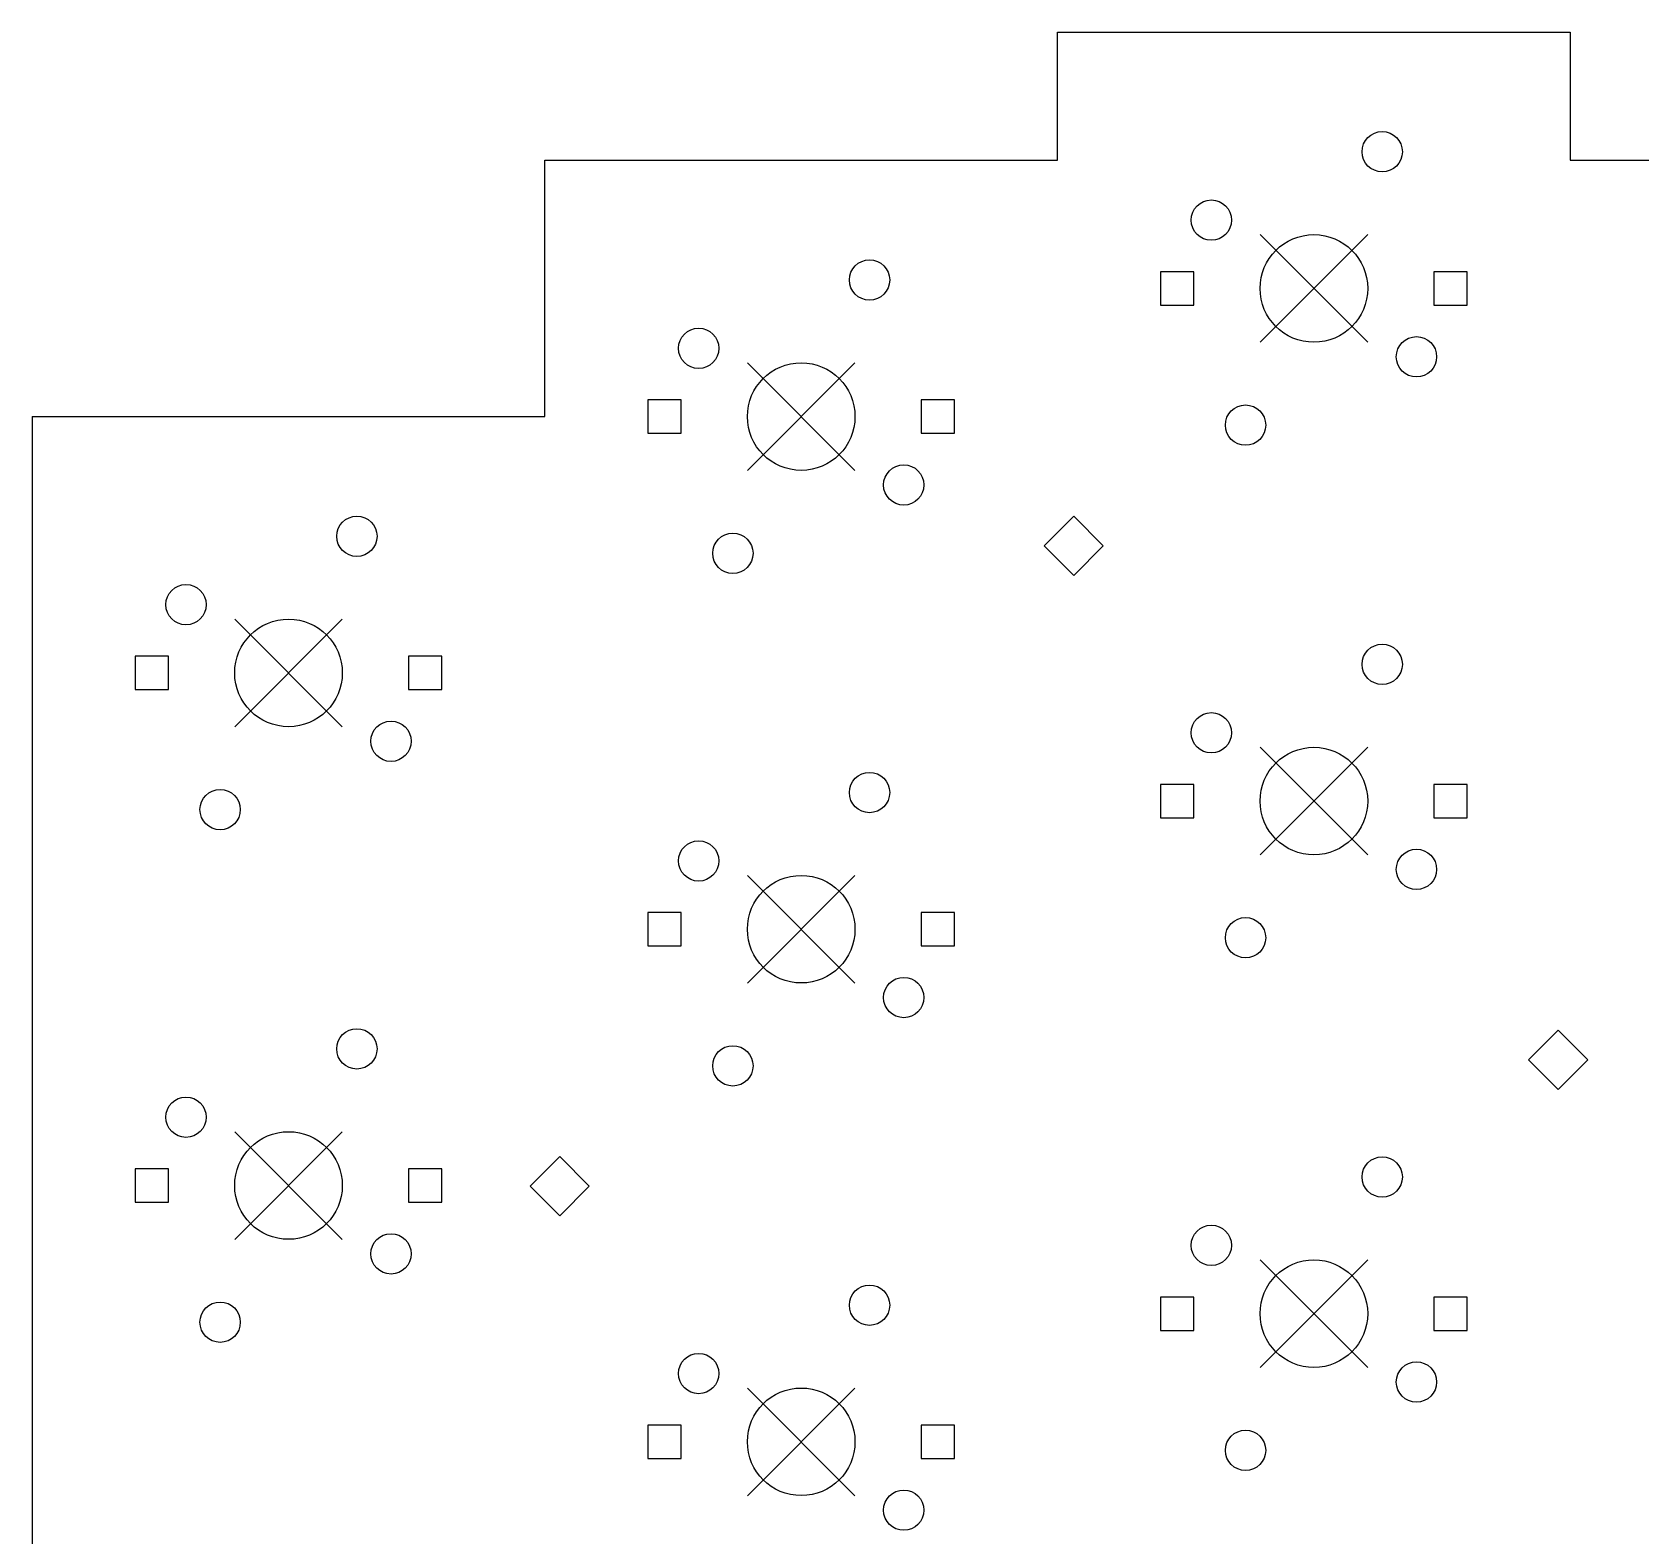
# Model space of a CAD drawing. Extents: x 3.76 to 8.81, y -6.2 to -1.61.
# Drawn here: x 3.837 to 6.191, y -3.806 to -1.606 of the extents above; entities that cross this region are included whole.
import ezdxf

# ---------------------------------------------------------------- set-up
doc = ezdxf.new("R2010")
doc.units = 0
doc.header["$MEASUREMENT"] = 0
doc.layers.add('BLACK', color=7, linetype='CONTINUOUS')

msp = doc.modelspace()

# ---------------------------------------------------------------- linework, layer by layer
at = {"layer": 'BLACK', "linetype": 'CONTINUOUS'}
for p, q in [((5.3375, -1.7937), (5.3375, -1.6062)), ((5.3375, -1.6062), (6.0875, -1.6062)), ((6.0875, -1.6062), (6.0875, -1.7937)), ((4.5875, -2.1687), (4.5875, -1.7937)), ((4.5875, -1.7937), (5.3375, -1.7937)), ((6.0875, -1.7937), (6.8375, -1.7937)), ((5.6338, -1.9025), (5.7912, -2.06)), ((5.7912, -1.9025), (5.6338, -2.06)), ((5.5369, -1.9569), (5.4881, -1.9569)), ((5.4881, -1.9569), (5.4881, -2.0056)), ((5.5369, -2.0056), (5.5369, -1.9569)), ((5.9369, -1.9569), (5.8881, -1.9569)), ((5.8881, -1.9569), (5.8881, -2.0056)), ((5.9369, -2.0056), (5.9369, -1.9569)), ((5.4881, -2.0056), (5.5369, -2.0056)), ((5.8881, -2.0056), (5.9369, -2.0056)), ((4.8838, -2.09), (5.0412, -2.2475)), ((5.0412, -2.09), (4.8838, -2.2475)), ((4.7869, -2.1444), (4.7381, -2.1444)), ((4.7381, -2.1444), (4.7381, -2.1931)), ((4.7869, -2.1931), (4.7869, -2.1444)), ((5.1869, -2.1444), (5.1381, -2.1444)), ((5.1381, -2.1444), (5.1381, -2.1931)), ((5.1869, -2.1931), (5.1869, -2.1444)), ((3.8375, -2.1687), (3.8375, -4.4188)), ((3.8375, -2.1687), (4.5875, -2.1687)), ((4.7381, -2.1931), (4.7869, -2.1931)), ((5.1381, -2.1931), (5.1869, -2.1931)), ((5.3611, -2.3144), (5.3178, -2.3577)), ((5.4044, -2.3577), (5.3611, -2.3144)), ((5.3178, -2.3577), (5.3611, -2.401)), ((5.3611, -2.401), (5.4044, -2.3577)), ((4.1338, -2.465), (4.2912, -2.6225)), ((4.2912, -2.465), (4.1338, -2.6225)), ((4.0369, -2.5194), (3.9881, -2.5194)), ((3.9881, -2.5194), (3.9881, -2.5681)), ((4.0369, -2.5681), (4.0369, -2.5194)), ((4.4369, -2.5194), (4.3881, -2.5194)), ((4.3881, -2.5194), (4.3881, -2.5681)), ((4.4369, -2.5681), (4.4369, -2.5194)), ((3.9881, -2.5681), (4.0369, -2.5681)), ((4.3881, -2.5681), (4.4369, -2.5681)), ((5.6338, -2.6525), (5.7912, -2.81)), ((5.7912, -2.6525), (5.6338, -2.81)), ((5.5369, -2.7069), (5.4881, -2.7069)), ((5.4881, -2.7069), (5.4881, -2.7556)), ((5.5369, -2.7556), (5.5369, -2.7069)), ((5.9369, -2.7069), (5.8881, -2.7069)), ((5.8881, -2.7069), (5.8881, -2.7556)), ((5.9369, -2.7556), (5.9369, -2.7069)), ((5.4881, -2.7556), (5.5369, -2.7556)), ((5.8881, -2.7556), (5.9369, -2.7556)), ((4.8838, -2.84), (5.0412, -2.9975)), ((5.0412, -2.84), (4.8838, -2.9975)), ((4.7869, -2.8944), (4.7381, -2.8944)), ((4.7381, -2.8944), (4.7381, -2.9431)), ((4.7869, -2.9431), (4.7869, -2.8944)), ((5.1869, -2.8944), (5.1381, -2.8944)), ((5.1381, -2.8944), (5.1381, -2.9431)), ((5.1869, -2.9431), (5.1869, -2.8944)), ((4.7381, -2.9431), (4.7869, -2.9431)), ((5.1381, -2.9431), (5.1869, -2.9431)), ((6.0698, -3.0664), (6.0265, -3.1097)), ((6.1131, -3.1097), (6.0698, -3.0664)), ((6.0265, -3.1097), (6.0698, -3.153)), ((6.0698, -3.153), (6.1131, -3.1097)), ((4.1338, -3.215), (4.2912, -3.3725)), ((4.2912, -3.215), (4.1338, -3.3725)), ((4.0369, -3.2694), (3.9881, -3.2694)), ((3.9881, -3.2694), (3.9881, -3.3181)), ((4.0369, -3.3181), (4.0369, -3.2694)), ((4.4369, -3.2694), (4.3881, -3.2694)), ((4.3881, -3.2694), (4.3881, -3.3181)), ((4.4369, -3.3181), (4.4369, -3.2694)), ((4.6092, -3.2514), (4.5658, -3.2947)), ((4.6525, -3.2947), (4.6092, -3.2514)), ((3.9881, -3.3181), (4.0369, -3.3181)), ((4.3881, -3.3181), (4.4369, -3.3181)), ((4.5658, -3.2947), (4.6092, -3.338)), ((4.6092, -3.338), (4.6525, -3.2947)), ((5.6338, -3.4025), (5.7912, -3.56)), ((5.7912, -3.4025), (5.6338, -3.56)), ((5.5369, -3.4569), (5.4881, -3.4569)), ((5.4881, -3.4569), (5.4881, -3.5056)), ((5.5369, -3.5056), (5.5369, -3.4569)), ((5.9369, -3.4569), (5.8881, -3.4569)), ((5.8881, -3.4569), (5.8881, -3.5056)), ((5.9369, -3.5056), (5.9369, -3.4569)), ((5.4881, -3.5056), (5.5369, -3.5056)), ((5.8881, -3.5056), (5.9369, -3.5056)), ((4.8838, -3.59), (5.0412, -3.7475)), ((5.0412, -3.59), (4.8838, -3.7475)), ((4.7869, -3.6444), (4.7381, -3.6444)), ((4.7381, -3.6444), (4.7381, -3.6931)), ((4.7869, -3.6931), (4.7869, -3.6444)), ((5.1869, -3.6444), (5.1381, -3.6444)), ((5.1381, -3.6444), (5.1381, -3.6931)), ((5.1869, -3.6931), (5.1869, -3.6444)), ((4.7381, -3.6931), (4.7869, -3.6931)), ((5.1381, -3.6931), (5.1869, -3.6931))]:
    msp.add_line(p, q, dxfattribs=at)
at = {"layer": 'BLACK'}
for centre, radius in [((5.8125, -1.7812), 0.0295), ((5.5625, -1.8812), 0.0295), ((5.7125, -1.9812), 0.0787), ((5.0625, -1.9688), 0.0295), ((4.8125, -2.0688), 0.0295), ((5.8625, -2.0812), 0.0295), ((4.9625, -2.1687), 0.0787), ((5.6125, -2.1812), 0.0295), ((5.1125, -2.2687), 0.0295), ((4.3125, -2.3438), 0.0295), ((4.8625, -2.3687), 0.0295), ((4.0625, -2.4438), 0.0295), ((4.2125, -2.5437), 0.0787), ((5.8125, -2.5312), 0.0295), ((5.5625, -2.6313), 0.0295), ((4.3625, -2.6437), 0.0295), ((5.7125, -2.7312), 0.0787), ((5.0625, -2.7188), 0.0295), ((4.1125, -2.7437), 0.0295), ((4.8125, -2.8188), 0.0295), ((5.8625, -2.8312), 0.0295), ((4.9625, -2.9187), 0.0787), ((5.6125, -2.9312), 0.0295), ((5.1125, -3.0187), 0.0295), ((4.3125, -3.0938), 0.0295), ((4.8625, -3.1187), 0.0295), ((4.0625, -3.1938), 0.0295), ((4.2125, -3.2937), 0.0787), ((5.8125, -3.2812), 0.0295), ((4.3625, -3.3937), 0.0295), ((5.5625, -3.3813), 0.0295), ((5.7125, -3.4812), 0.0787), ((5.0625, -3.4688), 0.0295), ((4.1125, -3.4937), 0.0295), ((4.8125, -3.5688), 0.0295), ((5.8625, -3.5812), 0.0295), ((4.9625, -3.6687), 0.0787), ((5.6125, -3.6812), 0.0295), ((5.1125, -3.7687), 0.0295)]:
    msp.add_circle(centre, radius, dxfattribs=at)

doc.saveas('drawing.dxf')
